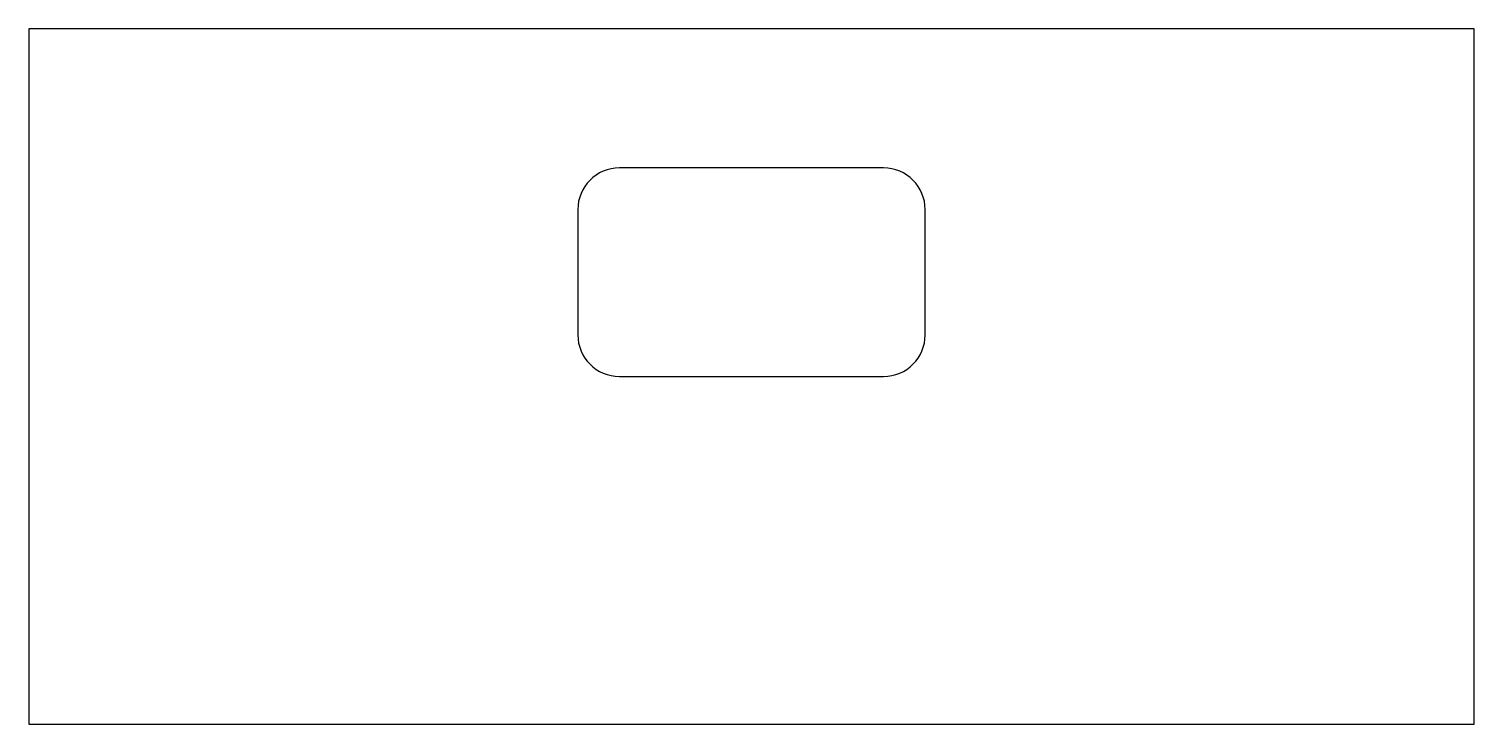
# Model space of a CAD drawing. Header units: millimetres. Extents: x 0 to 104, y -50 to 0.
import ezdxf

# ---------------------------------------------------------------- set-up
doc = ezdxf.new("R2010")
doc.units = ezdxf.units.MM

msp = doc.modelspace()

# ---------------------------------------------------------------- linework, layer by layer
at = {"color": 7, "linetype": 'Continuous', "lineweight": 25}
for p, q in [((0, 0), (0, -50)), ((104, 0), (0, 0)), ((104, -50), (104, 0)), ((61.5, -10), (42.5, -10)), ((39.5, -13), (39.5, -22)), ((64.5, -22), (64.5, -13)), ((42.5, -25), (61.5, -25)), ((0, -50), (104, -50))]:
    msp.add_line(p, q, dxfattribs=at)
for centre, start, end in [((42.5, -13), 90, 180), ((61.5, -13), 0, 90), ((42.5, -22), 180, 270), ((61.5, -22), 270, 0)]:
    msp.add_arc(centre, 3, start, end, dxfattribs=at)

doc.saveas('drawing.dxf')
